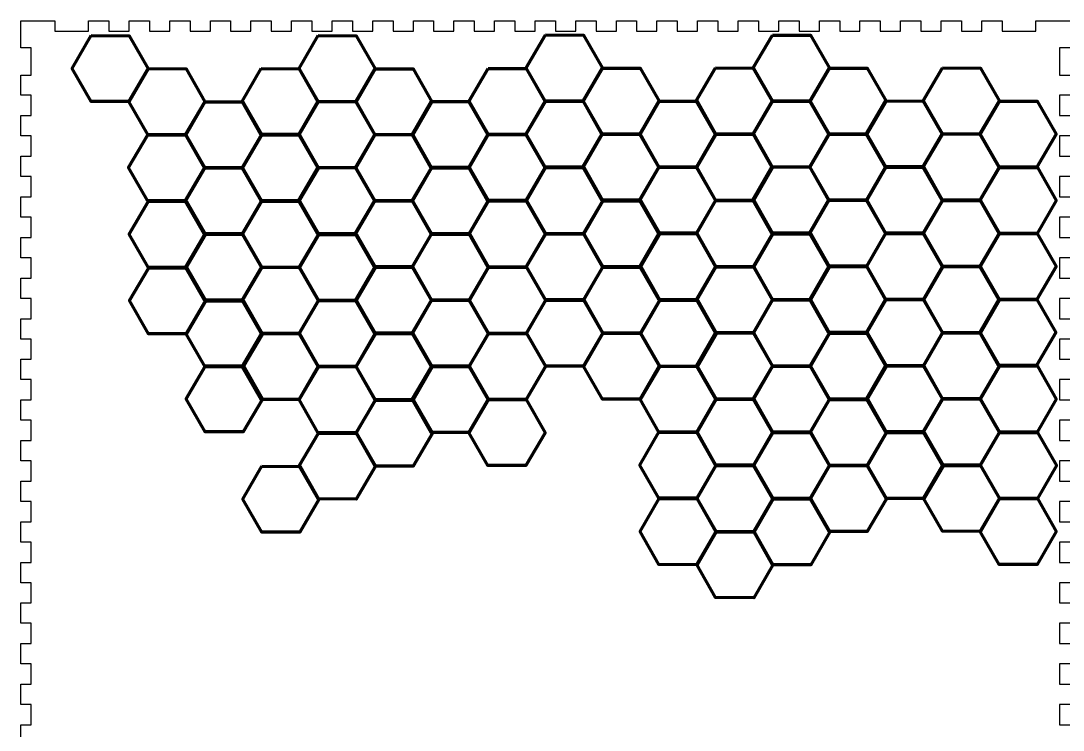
# Model space of a CAD drawing. Header units: inches. Extents: x -215 to 815, y -290 to 530.
# Drawn here: x -215 to 93.1, y 320.6 to 530.1 of the extents above; entities that cross this region are included whole.
import ezdxf

# ---------------------------------------------------------------- set-up
doc = ezdxf.new("R2010")
doc.units = ezdxf.units.IN
doc.header["$MEASUREMENT"] = 0
doc.layers.add('Calque 1', color=7, linetype='Continuous')

# ---------------------------------------------------------------- blocks, each defined once
blk = doc.blocks.new('block 2')
at = {"layer": 'Calque 1', "color": 7, "lineweight": 30, "true_color": 0xffffff}
for points in [[(-214.96, 530.12), (-204.96, 530.12), (-204.96, 527.12), (-194.96, 527.12), (-194.96, 530.12), (-188.96, 530.12), (-188.96, 527.12), (-182.96, 527.12), (-182.96, 530.12), (-176.96, 530.12), (-176.96, 527.12), (-170.96, 527.12), (-170.96, 530.12), (-164.96, 530.12), (-164.96, 527.12), (-158.96, 527.12), (-158.96, 530.12), (-152.96, 530.12), (-152.96, 527.12), (-146.96, 527.12), (-146.96, 530.12), (-140.96, 530.12), (-140.96, 527.12), (-134.96, 527.12), (-134.96, 530.12), (-128.96, 530.12), (-128.96, 527.12), (-122.96, 527.12), (-122.96, 530.12), (-116.96, 530.12), (-116.96, 527.12), (-110.96, 527.12), (-110.96, 530.12), (-104.96, 530.12), (-104.96, 527.12), (-98.96, 527.12), (-98.96, 530.12), (-92.96, 530.12), (-92.96, 527.12), (-86.96, 527.12), (-86.96, 530.12), (-80.96, 530.12), (-80.96, 527.12), (-74.96, 527.12), (-74.96, 530.12), (-68.96, 530.12), (-68.96, 527.12), (-62.96, 527.12), (-62.96, 530.12), (-56.96, 530.12), (-56.96, 527.12), (-50.96, 527.12), (-50.96, 530.12), (-44.96, 530.12), (-44.96, 527.12), (-38.96, 527.12), (-38.96, 530.12), (-32.96, 530.12), (-32.96, 527.12), (-26.96, 527.12), (-26.96, 530.12), (-20.96, 530.12), (-20.96, 527.12), (-14.96, 527.12), (-14.96, 530.12), (-8.96, 530.12), (-8.96, 527.12), (-2.96, 527.12), (-2.96, 530.12), (3.04, 530.12), (3.04, 527.12), (9.04, 527.12), (9.04, 530.12), (15.04, 530.12), (15.04, 527.12), (21.04, 527.12), (21.04, 530.12), (27.04, 530.12), (27.04, 527.12), (33.04, 527.12), (33.04, 530.12), (39.04, 530.12), (39.04, 527.12), (45.04, 527.12), (45.04, 530.12), (51.04, 530.12), (51.04, 527.12), (57.04, 527.12), (57.04, 530.12), (63.04, 530.12), (63.04, 527.12), (69.04, 527.12), (69.04, 530.12), (75.04, 530.12), (75.04, 527.12), (85.04, 527.12), (85.04, 530.12), (95.04, 530.12)], [(95.04, 522.12), (92.04, 522.12), (92.04, 514.12), (95.04, 514.12)], [(95.04, 508.12), (92.04, 508.12), (92.04, 502.12), (95.04, 502.12)], [(95.04, 496.12), (92.04, 496.12), (92.04, 490.12), (95.04, 490.12)], [(95.04, 484.12), (92.04, 484.12), (92.04, 478.12), (95.04, 478.12)], [(95.04, 472.12), (92.04, 472.12), (92.04, 466.12), (95.04, 466.12)], [(95.04, 460.12), (92.04, 460.12), (92.04, 454.12), (95.04, 454.12)], [(95.04, 448.12), (92.04, 448.12), (92.04, 442.12), (95.04, 442.12)], [(95.04, 436.12), (92.04, 436.12), (92.04, 430.12), (95.04, 430.12)], [(95.04, 424.12), (92.04, 424.12), (92.04, 418.12), (95.04, 418.12)], [(95.04, 412.12), (92.04, 412.12), (92.04, 406.12), (95.04, 406.12)], [(95.04, 400.12), (92.04, 400.12), (92.04, 394.12), (95.04, 394.12)], [(95.04, 388.12), (92.04, 388.12), (92.04, 382.12), (95.04, 382.12)], [(95.04, 376.12), (92.04, 376.12), (92.04, 370.12), (95.04, 370.12)], [(95.04, 364.12), (92.04, 364.12), (92.04, 358.12), (95.04, 358.12)], [(95.04, 352.12), (92.04, 352.12), (92.04, 346.12), (95.04, 346.12)], [(95.04, 340.12), (92.04, 340.12), (92.04, 334.12), (95.04, 334.12)], [(95.04, 328.12), (92.04, 328.12), (92.04, 322.12), (95.04, 322.12)], [(-214.96, 316.12), (-214.96, 322.12), (-211.96, 322.12), (-211.96, 328.12), (-214.96, 328.12), (-214.96, 334.12), (-211.96, 334.12), (-211.96, 340.12), (-214.96, 340.12), (-214.96, 346.12), (-211.96, 346.12), (-211.96, 352.12), (-214.96, 352.12), (-214.96, 358.12), (-211.96, 358.12), (-211.96, 364.12), (-214.96, 364.12), (-214.96, 370.12), (-211.96, 370.12), (-211.96, 376.12), (-214.96, 376.12), (-214.96, 382.12), (-211.96, 382.12), (-211.96, 388.12), (-214.96, 388.12), (-214.96, 394.12), (-211.96, 394.12), (-211.96, 400.12), (-214.96, 400.12), (-214.96, 406.12), (-211.96, 406.12), (-211.96, 412.12), (-214.96, 412.12), (-214.96, 418.12), (-211.96, 418.12), (-211.96, 424.12), (-214.96, 424.12), (-214.96, 430.12), (-211.96, 430.12), (-211.96, 436.12), (-214.96, 436.12), (-214.96, 442.12), (-211.96, 442.12), (-211.96, 448.12), (-214.96, 448.12), (-214.96, 454.12), (-211.96, 454.12), (-211.96, 460.12), (-214.96, 460.12), (-214.96, 466.12), (-211.96, 466.12), (-211.96, 472.12), (-214.96, 472.12), (-214.96, 478.12), (-211.96, 478.12), (-211.96, 484.12), (-214.96, 484.12), (-214.96, 490.12), (-211.96, 490.12), (-211.96, 496.12), (-214.96, 496.12), (-214.96, 502.12), (-211.96, 502.12), (-211.96, 508.12), (-214.96, 508.12), (-214.96, 514.12), (-211.96, 514.12), (-211.96, 522.12), (-214.96, 522.12), (-214.96, 530.12)]]:
    blk.add_lwpolyline(points, dxfattribs=at)

msp = doc.modelspace()

# ---------------------------------------------------------------- linework, layer by layer
at = {"layer": 'Calque 1', "color": 7, "lineweight": 100, "true_color": 0xffffff}
for points in [[(-194.15, 525.79), (-182.9, 525.74), (-177.31, 515.98), (-182.97, 506.26), (-194.22, 506.3), (-199.81, 516.06), (-194.15, 525.79)], [(-127.08, 525.77), (-115.83, 525.73), (-110.24, 515.96), (-115.9, 506.24), (-127.15, 506.28), (-132.74, 516.05), (-127.08, 525.77)], [(-59.91, 525.96), (-48.66, 525.92), (-43.07, 516.15), (-48.73, 506.43), (-59.98, 506.47), (-65.57, 516.24), (-59.91, 525.96)], [(7.16, 525.94), (18.41, 525.9), (24, 516.14), (18.34, 506.42), (7.09, 506.46), (1.5, 516.22), (7.16, 525.94)], [(-177.38, 516.01), (-166.13, 515.96), (-160.54, 506.2), (-166.2, 496.48), (-177.45, 496.52), (-183.04, 506.28), (-177.38, 516.01)], [(-143.92, 516.03), (-132.67, 515.99), (-127.08, 506.22), (-132.74, 496.5), (-143.99, 496.54), (-149.58, 506.31), (-143.92, 516.03)], [(-110.31, 515.99), (-99.06, 515.95), (-93.47, 506.18), (-99.14, 496.46), (-110.39, 496.5), (-115.98, 506.27), (-110.31, 515.99)], [(-76.85, 516.05), (-65.6, 516.01), (-60.01, 506.24), (-65.67, 496.52), (-76.93, 496.56), (-82.52, 506.32), (-76.85, 516.05)], [(-43.14, 516.18), (-31.89, 516.14), (-26.3, 506.37), (-31.96, 496.65), (-43.21, 496.69), (-48.8, 506.46), (-43.14, 516.18)], [(-9.68, 516.21), (1.57, 516.16), (7.16, 506.4), (1.5, 496.68), (-9.75, 496.72), (-15.34, 506.48), (-9.68, 516.21)], [(23.93, 516.16), (35.18, 516.12), (40.77, 506.36), (35.11, 496.64), (23.86, 496.68), (18.27, 506.44), (23.93, 516.16)], [(57.39, 516.22), (68.64, 516.18), (74.23, 506.42), (68.57, 496.69), (57.32, 496.73), (51.73, 506.5), (57.39, 516.22)], [(-160.62, 506.22), (-149.36, 506.18), (-143.77, 496.42), (-149.44, 486.7), (-160.69, 486.74), (-166.28, 496.5), (-160.62, 506.22)], [(-127.15, 506.25), (-115.9, 506.21), (-110.31, 496.44), (-115.98, 486.72), (-127.23, 486.76), (-132.82, 496.53), (-127.15, 506.25)], [(-93.69, 506.31), (-82.44, 506.27), (-76.85, 496.5), (-82.51, 486.78), (-93.76, 486.82), (-99.35, 496.59), (-93.69, 506.31)], [(-59.98, 506.44), (-48.73, 506.4), (-43.14, 496.64), (-48.8, 486.91), (-60.05, 486.95), (-65.64, 496.72), (-59.98, 506.44)], [(-26.37, 506.4), (-15.12, 506.36), (-9.53, 496.59), (-15.19, 486.87), (-26.44, 486.91), (-32.03, 496.68), (-26.37, 506.4)], [(7.09, 506.42), (18.34, 506.38), (23.93, 496.62), (18.27, 486.9), (7.02, 486.94), (1.43, 496.7), (7.09, 506.42)], [(40.55, 506.48), (51.8, 506.44), (57.39, 496.68), (51.73, 486.95), (40.48, 487), (34.89, 496.76), (40.55, 506.48)], [(74.16, 506.44), (85.41, 506.4), (91, 496.64), (85.33, 486.91), (74.08, 486.95), (68.5, 496.72), (74.16, 506.44)], [(-177.45, 496.49), (-166.2, 496.44), (-160.61, 486.68), (-166.28, 476.96), (-177.53, 477), (-183.12, 486.76), (-177.45, 496.49)], [(-143.85, 496.44), (-132.6, 496.4), (-127.01, 486.64), (-132.67, 476.91), (-143.92, 476.96), (-149.51, 486.72), (-143.85, 496.44)], [(-110.39, 496.5), (-99.14, 496.46), (-93.55, 486.7), (-99.21, 476.97), (-110.46, 477.01), (-116.05, 486.78), (-110.39, 496.5)], [(-76.93, 496.53), (-65.67, 496.49), (-60.09, 486.72), (-65.75, 477), (-77, 477.04), (-82.59, 486.81), (-76.93, 496.53)], [(-43.21, 496.66), (-31.96, 496.62), (-26.37, 486.85), (-32.03, 477.13), (-43.28, 477.17), (-48.87, 486.94), (-43.21, 496.66)], [(-9.61, 496.62), (1.65, 496.58), (7.23, 486.81), (1.57, 477.09), (-9.68, 477.13), (-15.27, 486.9), (-9.61, 496.62)], [(23.86, 496.68), (35.11, 496.64), (40.7, 486.87), (35.03, 477.15), (23.78, 477.19), (18.19, 486.95), (23.86, 496.68)], [(57.32, 496.7), (68.57, 496.66), (74.16, 486.9), (68.5, 477.17), (57.24, 477.22), (51.66, 486.98), (57.32, 496.7)], [(-127.23, 486.76), (-115.98, 486.72), (-110.39, 476.96), (-116.05, 467.23), (-127.3, 467.28), (-132.89, 477.04), (-127.23, 486.76)], [(-59.76, 486.75), (-48.51, 486.71), (-42.92, 476.95), (-48.58, 467.23), (-59.83, 467.27), (-65.42, 477.03), (-59.76, 486.75)], [(-26.44, 486.88), (-15.19, 486.84), (-9.61, 477.07), (-15.27, 467.35), (-26.52, 467.39), (-32.11, 477.16), (-26.44, 486.88)], [(7.02, 486.94), (18.27, 486.9), (23.86, 477.13), (18.19, 467.41), (6.94, 467.45), (1.35, 477.22), (7.02, 486.94)], [(40.62, 486.9), (51.87, 486.85), (57.46, 477.09), (51.8, 467.37), (40.55, 467.41), (34.96, 477.17), (40.62, 486.9)], [(74.23, 486.82), (85.48, 486.78), (91.07, 477.02), (85.41, 467.29), (74.16, 467.33), (68.57, 477.1), (74.23, 486.82)], [(-160.69, 486.7), (-149.44, 486.66), (-143.85, 476.9), (-149.51, 467.18), (-160.76, 467.22), (-166.35, 476.98), (-160.69, 486.7)], [(-93.62, 486.72), (-82.37, 486.68), (-76.78, 476.92), (-82.44, 467.19), (-93.69, 467.23), (-99.28, 477), (-93.62, 486.72)], [(-177.24, 476.8), (-165.99, 476.76), (-160.4, 466.99), (-166.06, 457.27), (-177.31, 457.31), (-182.9, 467.08), (-177.24, 476.8)], [(-143.78, 476.82), (-132.53, 476.78), (-126.94, 467.02), (-132.6, 457.29), (-143.85, 457.34), (-149.44, 467.1), (-143.78, 476.82)], [(-110.46, 476.98), (-99.21, 476.94), (-93.62, 467.18), (-99.28, 457.45), (-110.53, 457.5), (-116.12, 467.26), (-110.46, 476.98)], [(-76.85, 476.91), (-65.6, 476.87), (-60.01, 467.1), (-65.67, 457.38), (-76.93, 457.42), (-82.51, 467.19), (-76.85, 476.91)], [(-42.99, 476.97), (-31.74, 476.93), (-26.15, 467.17), (-31.82, 457.44), (-43.07, 457.49), (-48.66, 467.25), (-42.99, 476.97)], [(-9.53, 477), (1.72, 476.96), (7.31, 467.19), (1.65, 457.47), (-9.61, 457.51), (-15.19, 467.28), (-9.53, 477)], [(23.78, 477.16), (35.03, 477.12), (40.62, 467.35), (34.96, 457.63), (23.71, 457.67), (18.12, 467.43), (23.78, 477.16)], [(57.39, 477.08), (68.64, 477.04), (74.23, 467.28), (68.57, 457.55), (57.32, 457.6), (51.73, 467.36), (57.39, 477.08)], [(-160.62, 467.09), (-149.36, 467.04), (-143.77, 457.28), (-149.44, 447.56), (-160.69, 447.6), (-166.28, 457.36), (-160.62, 467.09)], [(-127.01, 467.04), (-115.76, 467), (-110.17, 457.24), (-115.83, 447.51), (-127.08, 447.56), (-132.67, 457.32), (-127.01, 467.04)], [(-93.55, 467.1), (-82.3, 467.06), (-76.71, 457.3), (-82.37, 447.57), (-93.62, 447.62), (-99.21, 457.38), (-93.55, 467.1)], [(-59.83, 467.23), (-48.58, 467.19), (-42.99, 457.43), (-48.66, 447.71), (-59.91, 447.75), (-65.5, 457.51), (-59.83, 467.23)], [(-26.37, 467.26), (-15.12, 467.22), (-9.53, 457.45), (-15.19, 447.73), (-26.44, 447.77), (-32.03, 457.54), (-26.37, 467.26)], [(7.23, 467.22), (18.48, 467.18), (24.07, 457.41), (18.41, 447.69), (7.16, 447.73), (1.57, 457.5), (7.23, 467.22)], [(40.69, 467.28), (51.95, 467.23), (57.53, 457.47), (51.87, 447.75), (40.62, 447.79), (35.03, 457.55), (40.69, 467.28)], [(74.16, 467.3), (85.41, 467.26), (91, 457.5), (85.33, 447.77), (74.08, 447.81), (68.5, 457.58), (74.16, 467.3)], [(-177.16, 457.18), (-165.91, 457.14), (-160.32, 447.37), (-165.99, 437.65), (-177.24, 437.69), (-182.83, 447.46), (-177.16, 457.18)], [(-143.85, 457.3), (-132.6, 457.26), (-127.01, 447.5), (-132.67, 437.78), (-143.92, 437.82), (-149.51, 447.58), (-143.85, 457.3)], [(-110.39, 457.36), (-99.14, 457.32), (-93.55, 447.56), (-99.21, 437.83), (-110.46, 437.88), (-116.05, 447.64), (-110.39, 457.36)], [(-76.78, 457.32), (-65.53, 457.28), (-59.94, 447.51), (-65.6, 437.79), (-76.85, 437.83), (-82.44, 447.6), (-76.78, 457.32)], [(-42.92, 457.35), (-31.67, 457.31), (-26.08, 447.55), (-31.74, 437.82), (-42.99, 437.87), (-48.58, 447.63), (-42.92, 457.35)], [(-9.61, 457.48), (1.65, 457.44), (7.23, 447.67), (1.57, 437.95), (-9.68, 437.99), (-15.27, 447.76), (-9.61, 457.48)], [(23.86, 457.54), (35.11, 457.5), (40.7, 447.73), (35.03, 438.01), (23.78, 438.05), (18.19, 447.81), (23.86, 457.54)], [(57.46, 457.5), (68.71, 457.45), (74.3, 447.69), (68.64, 437.97), (57.39, 438.01), (51.8, 447.77), (57.46, 457.5)], [(-160.4, 447.4), (-149.15, 447.36), (-143.56, 437.59), (-149.22, 427.87), (-160.47, 427.91), (-166.06, 437.67), (-160.4, 447.4)], [(-127.01, 447.48), (-115.76, 447.44), (-110.17, 437.68), (-115.83, 427.95), (-127.08, 427.99), (-132.67, 437.76), (-127.01, 447.48)], [(-93.62, 447.58), (-82.37, 447.54), (-76.78, 437.78), (-82.44, 428.05), (-93.69, 428.1), (-99.28, 437.86), (-93.62, 447.58)], [(-59.76, 447.61), (-48.51, 447.57), (-42.92, 437.81), (-48.58, 428.09), (-59.83, 428.13), (-65.42, 437.89), (-59.76, 447.61)], [(-26.16, 447.57), (-14.9, 447.53), (-9.32, 437.77), (-14.98, 428.04), (-26.23, 428.09), (-31.82, 437.85), (-26.16, 447.57)], [(7.23, 447.66), (18.48, 447.61), (24.07, 437.85), (18.41, 428.13), (7.16, 428.17), (1.57, 437.93), (7.23, 447.66)], [(40.62, 447.76), (51.87, 447.72), (57.46, 437.95), (51.8, 428.23), (40.55, 428.27), (34.96, 438.03), (40.62, 447.76)], [(74.08, 447.82), (85.33, 447.77), (90.92, 438.01), (85.26, 428.29), (74.01, 428.33), (68.42, 438.09), (74.08, 447.82)], [(-143.85, 437.74), (-132.6, 437.7), (-127.01, 427.94), (-132.67, 418.21), (-143.92, 418.26), (-149.51, 428.02), (-143.85, 437.74)], [(-110.24, 437.7), (-98.99, 437.66), (-93.4, 427.89), (-99.06, 418.17), (-110.31, 418.21), (-115.9, 427.98), (-110.24, 437.7)], [(-76.78, 437.76), (-65.53, 437.72), (-59.94, 427.95), (-65.6, 418.23), (-76.85, 418.27), (-82.44, 428.04), (-76.78, 437.76)], [(-42.99, 437.83), (-31.74, 437.79), (-26.15, 428.03), (-31.82, 418.31), (-43.07, 418.35), (-48.66, 428.11), (-42.99, 437.83)], [(-9.61, 437.92), (1.65, 437.88), (7.23, 428.11), (1.57, 418.39), (-9.68, 418.43), (-15.27, 428.19), (-9.61, 437.92)], [(24, 437.88), (35.25, 437.83), (40.84, 428.07), (35.18, 418.35), (23.93, 418.39), (18.34, 428.15), (24, 437.88)], [(57.46, 437.93), (68.71, 437.89), (74.3, 428.13), (68.64, 418.41), (57.39, 418.45), (51.8, 428.21), (57.46, 437.93)], [(-160.4, 428.19), (-149.15, 428.15), (-143.56, 418.39), (-149.22, 408.67), (-160.47, 408.71), (-166.06, 418.47), (-160.4, 428.19)], [(40.62, 428.19), (51.87, 428.15), (57.46, 418.39), (51.8, 408.67), (40.55, 408.71), (34.96, 418.47), (40.62, 428.19)], [(-127.08, 427.96), (-115.83, 427.92), (-110.24, 418.16), (-115.9, 408.43), (-127.15, 408.47), (-132.74, 418.24), (-127.08, 427.96)], [(-93.62, 428.02), (-82.37, 427.98), (-76.78, 418.21), (-82.44, 408.49), (-93.69, 408.53), (-99.28, 418.3), (-93.62, 428.02)], [(-26.3, 428.11), (-15.05, 428.07), (-9.46, 418.31), (-15.12, 408.58), (-26.37, 408.62), (-31.96, 418.39), (-26.3, 428.11)], [(7.16, 428.14), (18.41, 428.1), (24, 418.33), (18.34, 408.61), (7.09, 408.65), (1.5, 418.41), (7.16, 428.14)], [(74.23, 428.15), (85.48, 428.11), (91.07, 418.35), (85.41, 408.62), (74.16, 408.67), (68.57, 418.43), (74.23, 428.15)], [(-110.17, 418.08), (-98.92, 418.04), (-93.33, 408.27), (-98.99, 398.55), (-110.24, 398.59), (-115.83, 408.36), (-110.17, 418.08)], [(-76.85, 418.24), (-65.6, 418.2), (-60.01, 408.43), (-65.67, 398.71), (-76.93, 398.75), (-82.52, 408.52), (-76.85, 418.24)], [(-9.53, 418.33), (1.72, 418.29), (7.31, 408.52), (1.65, 398.8), (-9.61, 398.84), (-15.19, 408.61), (-9.53, 418.33)], [(24.07, 418.26), (35.32, 418.21), (40.91, 408.45), (35.25, 398.73), (24, 398.77), (18.41, 408.53), (24.07, 418.26)], [(57.39, 418.41), (68.64, 418.37), (74.23, 408.61), (68.57, 398.89), (57.32, 398.93), (51.73, 408.69), (57.39, 418.41)], [(-127.01, 408.34), (-115.76, 408.3), (-110.17, 398.54), (-115.83, 388.81), (-127.08, 388.85), (-132.67, 398.62), (-127.01, 408.34)], [(-26.37, 408.59), (-15.12, 408.55), (-9.53, 398.79), (-15.19, 389.06), (-26.44, 389.1), (-32.03, 398.87), (-26.37, 408.59)], [(7.23, 408.52), (18.48, 408.48), (24.07, 398.71), (18.41, 388.99), (7.16, 389.03), (1.57, 398.79), (7.23, 408.52)], [(40.84, 408.48), (52.09, 408.43), (57.68, 398.67), (52.02, 388.95), (40.77, 388.99), (35.18, 398.75), (40.84, 408.48)], [(74.3, 408.53), (85.55, 408.49), (91.14, 398.73), (85.48, 389), (74.23, 389.05), (68.64, 398.81), (74.3, 408.53)], [(-143.7, 398.54), (-132.45, 398.49), (-126.86, 388.73), (-132.53, 379.01), (-143.78, 379.05), (-149.37, 388.81), (-143.7, 398.54)], [(-9.46, 398.71), (1.79, 398.67), (7.38, 388.9), (1.72, 379.18), (-9.53, 379.22), (-15.12, 388.99), (-9.46, 398.71)], [(24, 398.74), (35.25, 398.69), (40.84, 388.93), (35.18, 379.21), (23.93, 379.25), (18.34, 389.01), (24, 398.74)], [(57.46, 398.79), (68.71, 398.75), (74.3, 388.99), (68.64, 379.27), (57.39, 379.31), (51.8, 389.07), (57.46, 398.79)], [(-26.3, 388.97), (-15.05, 388.93), (-9.46, 379.17), (-15.12, 369.44), (-26.37, 369.48), (-31.96, 379.25), (-26.3, 388.97)], [(7.31, 388.93), (18.56, 388.89), (24.15, 379.12), (18.48, 369.4), (7.23, 369.44), (1.64, 379.21), (7.31, 388.93)], [(74.23, 389.01), (85.48, 388.97), (91.07, 379.21), (85.41, 369.48), (74.16, 369.53), (68.57, 379.29), (74.23, 389.01)], [(-9.53, 379.19), (1.72, 379.15), (7.31, 369.38), (1.65, 359.66), (-9.61, 359.7), (-15.19, 369.47), (-9.53, 379.19)]]:
    msp.add_lwpolyline(points, dxfattribs=at)

# ---------------------------------------------------------------- block references
at = {"layer": 'Calque 1'}
msp.add_blockref('block 2', (0, 0), dxfattribs=at)

doc.saveas('drawing.dxf')
